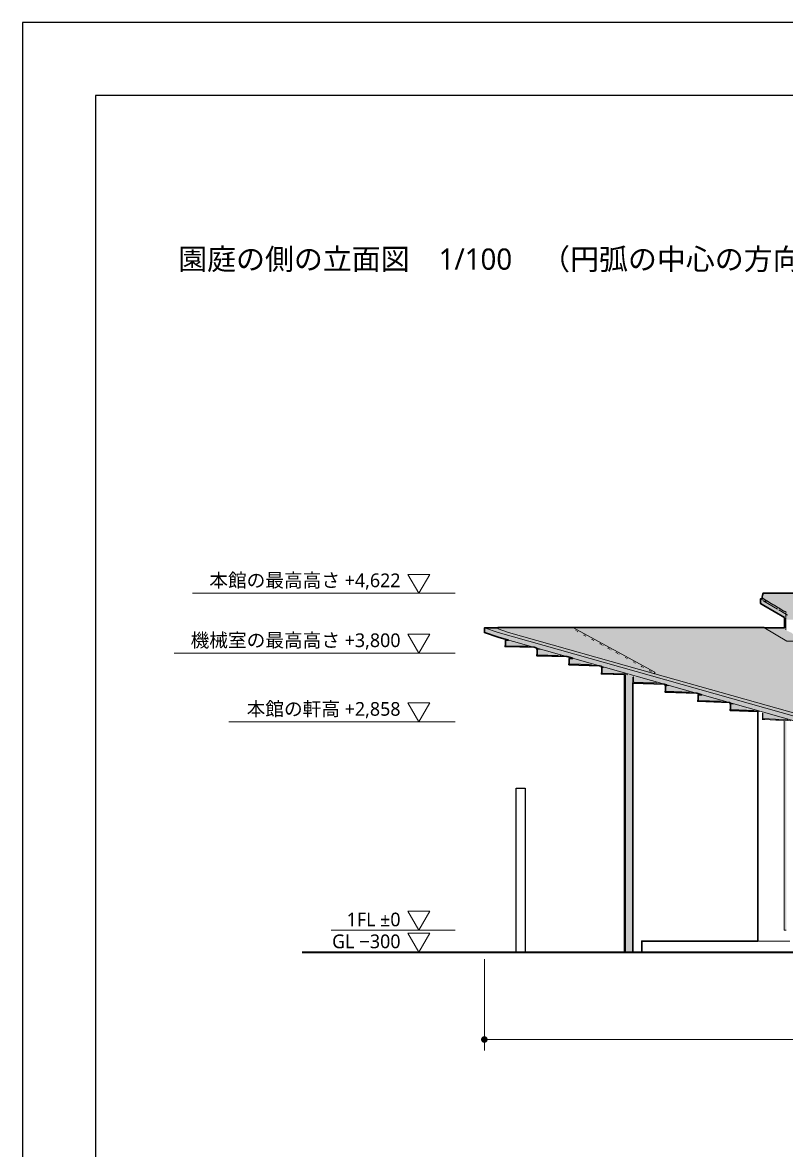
# Model space of a CAD drawing. Header units: millimetres. Extents: x 0 to 84100, y 0 to 59400.
# Drawn here: x 0 to 10477, y 43925 to 59400 of the extents above; entities that cross this region are included whole.
import ezdxf

# ---------------------------------------------------------------- set-up
doc = ezdxf.new("R2010")
doc.units = ezdxf.units.MM
for name, color, linetype, lineweight in [('01_切断（構造・壁）', 7, 'Continuous', 35), ('09_立面の外形', 7, 'Continuous', 30), ('10_見えがかり', 7, 'Continuous', 13), ('12_見えがかり（ガラス）', 5, 'Continuous', 9), ('50_寸法', 3, 'Continuous', 9), ('51_高さ', 3, 'Continuous', 9), ('80_図名・縮尺・方位', 7, 'Continuous', 18), ('90_図枠', 7, 'Continuous', 25)]:
    doc.layers.add(name, color=color, linetype=linetype, lineweight=lineweight)
doc.styles.add('JP', font='NotoSansCJKjp-Regular.otf')

msp = doc.modelspace()

# ---------------------------------------------------------------- hatches: boundary and pattern name
at = {"layer": '10_見えがかり', "true_color": 0xe9dcc4}
for points in [[(68084, 51552), (68084, 51532), (68094, 51522), (68094, 51502), (68089, 51497), (68079, 51497), (68069, 51487), (68049, 51487), (68029, 51467), (68019, 51467), (67999, 51447), (67989, 51447), (67969, 51427), (67959, 51427), (67949, 51417), (67939, 51417), (67929, 51407), (67919, 51407), (67899, 51387), (67889, 51387), (67869, 51367), (67859, 51367), (67849, 51357), (67829, 51357), (67809, 51337), (67799, 51337), (67779, 51317), (67769, 51317), (67749, 51297), (67739, 51297), (67729, 51287), (10499, 51287), (10489, 51297), (10479, 51297), (10459, 51317), (10449, 51317), (10419, 51347), (10409, 51347), (10399, 51357), (10379, 51357), (10359, 51377), (10349, 51377), (10329, 51397), (10319, 51397), (10299, 51417), (10279, 51417), (10259, 51437), (10249, 51437), (10229, 51457), (10219, 51457), (10199, 51477), (10189, 51477), (10179, 51487), (10159, 51487), (10144, 51502), (10144, 51532), (10154, 51542), (10154, 51562), (10159, 51567), (31429, 51567), (31434, 51562), (31434, 51552), (31439, 51547), (61499, 51547), (61519, 51567), (68069, 51567)], [(10474, 46952), (10469, 46947), (10449, 46947), (10444, 46952), (10444, 49822), (10449, 49827), (10459, 49827), (10474, 49812)]]:
    msp.add_hatch(color=8, dxfattribs=at).paths.add_polyline_path(points)
at = {"layer": '10_見えがかり', "true_color": 0xbdbdbd}
for points in [[(6524, 51092), (6524, 51082), (6529, 51077), (6549, 51077), (6559, 51067), (6579, 51067), (6589, 51057), (6609, 51057), (6619, 51047), (6639, 51047), (6649, 51037), (6669, 51037), (6679, 51027), (6699, 51027), (6709, 51017), (6739, 51017), (6749, 51007), (6779, 51007), (6789, 50997), (6809, 50997), (6819, 50987), (6849, 50987), (6859, 50977), (6879, 50977), (6889, 50967), (6919, 50967), (6929, 50957), (6949, 50957), (6959, 50947), (6989, 50947), (6999, 50937), (7019, 50937), (7029, 50927), (7059, 50927), (7069, 50917), (7089, 50917), (7099, 50907), (7129, 50907), (7139, 50897), (7159, 50897), (7169, 50887), (7199, 50887), (7209, 50877), (7239, 50877), (7249, 50867), (7269, 50867), (7279, 50857), (7309, 50857), (7319, 50847), (7339, 50847), (7349, 50837), (7379, 50837), (7389, 50827), (7409, 50827), (7419, 50817), (7449, 50817), (7459, 50807), (7479, 50807), (7489, 50797), (7519, 50797), (7529, 50787), (7549, 50787), (7559, 50777), (7589, 50777), (7599, 50767), (7619, 50767), (7629, 50757), (7659, 50757), (7669, 50747), (7689, 50747), (7699, 50737), (7729, 50737), (7739, 50727), (7769, 50727), (7779, 50717), (7799, 50717), (7809, 50707), (7839, 50707), (7849, 50697), (7869, 50697), (7879, 50687), (7909, 50687), (7919, 50677), (7939, 50677), (7949, 50667), (7979, 50667), (7989, 50657), (8009, 50657), (8019, 50647), (8049, 50647), (8059, 50637), (8079, 50637), (8089, 50627), (8119, 50627), (8129, 50617), (8149, 50617), (8159, 50607), (8189, 50607), (8199, 50597), (8229, 50597), (8239, 50587), (8259, 50587), (8269, 50577), (8299, 50577), (8309, 50567), (8329, 50567), (8339, 50557), (8369, 50557), (8379, 50547), (8399, 50547), (8409, 50537), (8439, 50537), (8449, 50527), (8469, 50527), (8479, 50517), (8509, 50517), (8519, 50507), (8539, 50507), (8549, 50497), (8579, 50497), (8589, 50487), (8609, 50487), (8619, 50477), (8649, 50477), (8659, 50467), (8679, 50467), (8689, 50457), (8699, 50457), (8719, 50437), (8729, 50437), (8739, 50427), (8749, 50427), (8759, 50417), (8769, 50417), (8779, 50407), (8789, 50407), (8799, 50397), (8809, 50397), (8834, 50372), (8834, 50322), (8829, 50317), (8809, 50317), (8799, 50327), (8779, 50327), (8769, 50337), (8739, 50337), (8729, 50347), (8709, 50347), (8699, 50357), (8669, 50357), (8659, 50367), (8639, 50367), (8629, 50377), (8599, 50377), (8589, 50387), (8569, 50387), (8559, 50397), (8529, 50397), (8519, 50407), (8499, 50407), (8489, 50417), (8459, 50417), (8449, 50427), (8419, 50427), (8409, 50437), (8389, 50437), (8379, 50447), (8349, 50447), (8339, 50457), (8319, 50457), (8309, 50467), (8279, 50467), (8269, 50477), (8249, 50477), (8239, 50487), (8209, 50487), (8199, 50497), (8179, 50497), (8169, 50507), (8139, 50507), (8129, 50517), (8109, 50517), (8099, 50527), (8069, 50527), (8059, 50537), (8039, 50537), (8029, 50547), (7999, 50547), (7989, 50557), (7969, 50557), (7959, 50567), (7929, 50567), (7919, 50577), (7889, 50577), (7879, 50587), (7859, 50587), (7849, 50597), (7819, 50597), (7809, 50607), (7789, 50607), (7779, 50617), (7749, 50617), (7739, 50627), (7719, 50627), (7709, 50637), (7679, 50637), (7669, 50647), (7649, 50647), (7639, 50657), (7609, 50657), (7599, 50667), (7579, 50667), (7569, 50677), (7539, 50677), (7529, 50687), (7509, 50687), (7499, 50697), (7469, 50697), (7459, 50707), (7429, 50707), (7419, 50717), (7399, 50717), (7389, 50727), (7359, 50727), (7349, 50737), (7329, 50737), (7319, 50747), (7289, 50747), (7279, 50757), (7259, 50757), (7249, 50767), (7219, 50767), (7209, 50777), (7189, 50777), (7179, 50787), (7149, 50787), (7139, 50797), (7119, 50797), (7109, 50807), (7079, 50807), (7069, 50817), (7049, 50817), (7039, 50827), (7009, 50827), (6999, 50837), (6969, 50837), (6959, 50847), (6939, 50847), (6929, 50857), (6899, 50857), (6889, 50867), (6869, 50867), (6859, 50877), (6829, 50877), (6819, 50887), (6799, 50887), (6789, 50897), (6759, 50897), (6749, 50907), (6729, 50907), (6719, 50917), (6689, 50917), (6679, 50927), (6659, 50927), (6649, 50937), (6619, 50937), (6609, 50947), (6589, 50947), (6579, 50957), (6549, 50957), (6539, 50967), (6519, 50967), (6509, 50977), (6489, 50977), (6479, 50987), (6459, 50987), (6449, 50997), (6419, 50997), (6409, 51007), (6389, 51007), (6379, 51017), (6359, 51017), (6349, 51027), (6339, 51027), (6334, 51032), (6334, 51092), (6339, 51097), (6519, 51097)], [(7569, 51087), (7579, 51087), (7599, 51067), (7609, 51067), (7619, 51057), (7629, 51057), (7639, 51047), (7649, 51047), (7659, 51037), (7669, 51037), (7679, 51027), (7689, 51027), (7709, 51007), (7719, 51007), (7729, 50997), (7739, 50997), (7749, 50987), (7759, 50987), (7769, 50977), (7779, 50977), (7789, 50967), (7799, 50967), (7819, 50947), (7829, 50947), (7839, 50937), (7849, 50937), (7859, 50927), (7869, 50927), (7879, 50917), (7889, 50917), (7899, 50907), (7909, 50907), (7929, 50887), (7939, 50887), (7949, 50877), (7959, 50877), (7969, 50867), (7979, 50867), (7989, 50857), (7999, 50857), (8009, 50847), (8019, 50847), (8039, 50827), (8049, 50827), (8059, 50817), (8069, 50817), (8079, 50807), (8089, 50807), (8099, 50797), (8109, 50797), (8119, 50787), (8129, 50787), (8149, 50767), (8159, 50767), (8169, 50757), (8179, 50757), (8189, 50747), (8199, 50747), (8209, 50737), (8219, 50737), (8229, 50727), (8239, 50727), (8249, 50717), (8259, 50717), (8279, 50697), (8289, 50697), (8299, 50687), (8309, 50687), (8319, 50677), (8329, 50677), (8339, 50667), (8349, 50667), (8359, 50657), (8369, 50657), (8389, 50637), (8399, 50637), (8409, 50627), (8419, 50627), (8429, 50617), (8439, 50617), (8449, 50607), (8459, 50607), (8469, 50597), (8479, 50597), (8499, 50577), (8509, 50577), (8519, 50567), (8529, 50567), (8539, 50557), (8549, 50557), (8559, 50547), (8569, 50547), (8579, 50537), (8589, 50537), (8609, 50517), (8619, 50517), (8629, 50507), (8639, 50507), (8649, 50497), (8659, 50497), (8674, 50482), (8674, 50472), (8669, 50467), (8659, 50467), (8649, 50477), (8619, 50477), (8609, 50487), (8589, 50487), (8579, 50497), (8549, 50497), (8539, 50507), (8519, 50507), (8509, 50517), (8479, 50517), (8469, 50527), (8449, 50527), (8439, 50537), (8409, 50537), (8399, 50547), (8379, 50547), (8369, 50557), (8339, 50557), (8329, 50567), (8309, 50567), (8299, 50577), (8269, 50577), (8259, 50587), (8239, 50587), (8229, 50597), (8199, 50597), (8189, 50607), (8159, 50607), (8149, 50617), (8129, 50617), (8119, 50627), (8089, 50627), (8079, 50637), (8059, 50637), (8049, 50647), (8019, 50647), (8009, 50657), (7989, 50657), (7979, 50667), (7949, 50667), (7939, 50677), (7919, 50677), (7909, 50687), (7879, 50687), (7869, 50697), (7849, 50697), (7839, 50707), (7809, 50707), (7799, 50717), (7779, 50717), (7769, 50727), (7739, 50727), (7729, 50737), (7699, 50737), (7689, 50747), (7669, 50747), (7659, 50757), (7629, 50757), (7619, 50767), (7599, 50767), (7589, 50777), (7559, 50777), (7549, 50787), (7529, 50787), (7519, 50797), (7489, 50797), (7479, 50807), (7459, 50807), (7449, 50817), (7419, 50817), (7409, 50827), (7389, 50827), (7379, 50837), (7349, 50837), (7339, 50847), (7319, 50847), (7309, 50857), (7279, 50857), (7269, 50867), (7249, 50867), (7239, 50877), (7209, 50877), (7199, 50887), (7169, 50887), (7159, 50897), (7139, 50897), (7129, 50907), (7099, 50907), (7089, 50917), (7069, 50917), (7059, 50927), (7029, 50927), (7019, 50937), (6999, 50937), (6989, 50947), (6959, 50947), (6949, 50957), (6929, 50957), (6919, 50967), (6889, 50967), (6879, 50977), (6859, 50977), (6849, 50987), (6819, 50987), (6809, 50997), (6789, 50997), (6779, 51007), (6749, 51007), (6739, 51017), (6709, 51017), (6699, 51027), (6679, 51027), (6669, 51037), (6649, 51037), (6639, 51047), (6619, 51047), (6609, 51057), (6589, 51057), (6579, 51067), (6559, 51067), (6549, 51077), (6529, 51077), (6524, 51082), (6524, 51092), (6529, 51097), (7559, 51097)], [(10199, 51077), (10209, 51077), (10219, 51067), (10229, 51067), (10249, 51047), (10259, 51047), (10269, 51037), (10279, 51037), (10299, 51017), (10309, 51017), (10319, 51007), (10329, 51007), (10339, 50997), (10349, 50997), (10369, 50977), (10379, 50977), (10389, 50967), (10399, 50967), (10419, 50947), (10429, 50947), (10439, 50937), (10449, 50937), (10469, 50917), (10829, 50917), (10839, 50907), (10849, 50907), (10859, 50897), (10869, 50897), (10889, 50877), (10899, 50877), (10909, 50867), (10919, 50867), (10939, 50847), (10949, 50847), (10959, 50837), (10969, 50837), (10989, 50817), (10999, 50817), (11009, 50807), (11019, 50807), (11039, 50787), (11049, 50787), (11059, 50777), (11069, 50777), (11089, 50757), (11099, 50757), (11109, 50747), (11119, 50747), (11139, 50727), (11149, 50727), (11159, 50717), (11169, 50717), (11189, 50697), (11199, 50697), (11209, 50687), (11219, 50687), (11239, 50667), (11249, 50667), (11259, 50657), (11269, 50657), (11289, 50637), (11299, 50637), (11309, 50627), (11319, 50627), (11339, 50607), (11349, 50607), (11359, 50597), (11369, 50597), (11389, 50577), (11399, 50577), (11409, 50567), (11419, 50567), (11439, 50547), (11449, 50547), (11469, 50527), (11479, 50527), (11489, 50517), (11499, 50517), (11519, 50497), (11529, 50497), (11539, 50487), (11549, 50487), (11569, 50467), (11579, 50467), (11589, 50457), (11599, 50457), (11619, 50437), (11629, 50437), (11639, 50427), (11649, 50427), (11669, 50407), (11679, 50407), (11689, 50397), (11699, 50397), (11719, 50377), (11729, 50377), (11739, 50367), (11749, 50367), (11769, 50347), (11779, 50347), (11789, 50337), (11799, 50337), (11819, 50317), (11829, 50317), (11839, 50307), (11849, 50307), (11869, 50287), (11879, 50287), (11889, 50277), (11899, 50277), (11919, 50257), (11929, 50257), (11939, 50247), (11949, 50247), (11969, 50227), (11979, 50227), (11989, 50217), (11999, 50217), (12019, 50197), (12029, 50197), (12039, 50187), (12049, 50187), (12069, 50167), (12079, 50167), (12089, 50157), (12099, 50157), (12119, 50137), (12129, 50137), (12139, 50127), (12149, 50127), (12169, 50107), (12179, 50107), (12189, 50097), (12199, 50097), (12219, 50077), (12229, 50077), (12239, 50067), (12249, 50067), (12269, 50047), (12279, 50047), (12289, 50037), (12299, 50037), (12319, 50017), (12329, 50017), (12339, 50007), (12349, 50007), (12369, 49987), (12379, 49987), (12389, 49977), (12399, 49977), (12419, 49957), (12429, 49957), (12439, 49947), (12449, 49947), (12469, 49927), (12479, 49927), (12489, 49917), (12499, 49917), (12519, 49897), (12529, 49897), (12539, 49887), (12549, 49887), (12569, 49867), (12579, 49867), (12589, 49857), (12599, 49857), (12624, 49832), (12624, 49822), (12619, 49817), (10959, 49817), (10949, 49827), (10919, 49827), (10909, 49837), (10889, 49837), (10879, 49847), (10849, 49847), (10839, 49857), (10819, 49857), (10809, 49867), (10779, 49867), (10769, 49877), (10749, 49877), (10739, 49887), (10709, 49887), (10699, 49897), (10679, 49897), (10669, 49907), (10639, 49907), (10629, 49917), (10609, 49917), (10599, 49927), (10569, 49927), (10559, 49937), (10529, 49937), (10519, 49947), (10499, 49947), (10489, 49957), (10459, 49957), (10449, 49967), (10429, 49967), (10419, 49977), (10389, 49977), (10379, 49987), (10359, 49987), (10349, 49997), (10319, 49997), (10309, 50007), (10289, 50007), (10279, 50017), (10249, 50017), (10239, 50027), (10219, 50027), (10209, 50037), (10179, 50037), (10169, 50047), (10149, 50047), (10139, 50057), (10109, 50057), (10099, 50067), (10079, 50067), (10069, 50077), (10039, 50077), (10029, 50087), (9999, 50087), (9989, 50097), (9969, 50097), (9959, 50107), (9929, 50107), (9919, 50117), (9899, 50117), (9889, 50127), (9859, 50127), (9849, 50137), (9829, 50137), (9819, 50147), (9789, 50147), (9779, 50157), (9759, 50157), (9749, 50167), (9719, 50167), (9709, 50177), (9689, 50177), (9679, 50187), (9649, 50187), (9639, 50197), (9619, 50197), (9609, 50207), (9579, 50207), (9569, 50217), (9539, 50217), (9529, 50227), (9509, 50227), (9499, 50237), (9469, 50237), (9459, 50247), (9439, 50247), (9429, 50257), (9399, 50257), (9389, 50267), (9369, 50267), (9359, 50277), (9329, 50277), (9319, 50287), (9299, 50287), (9289, 50297), (9259, 50297), (9249, 50307), (9229, 50307), (9219, 50317), (9189, 50317), (9179, 50327), (9159, 50327), (9149, 50337), (9119, 50337), (9109, 50347), (9079, 50347), (9069, 50357), (9049, 50357), (9039, 50367), (9009, 50367), (8999, 50377), (8979, 50377), (8969, 50387), (8939, 50387), (8929, 50397), (8909, 50397), (8899, 50407), (8869, 50407), (8859, 50417), (8839, 50417), (8829, 50427), (8799, 50427), (8789, 50437), (8769, 50437), (8759, 50447), (8729, 50447), (8719, 50457), (8699, 50457), (8689, 50467), (8679, 50467), (8674, 50472), (8674, 50482), (8659, 50497), (8649, 50497), (8639, 50507), (8629, 50507), (8619, 50517), (8609, 50517), (8589, 50537), (8579, 50537), (8569, 50547), (8559, 50547), (8549, 50557), (8539, 50557), (8529, 50567), (8519, 50567), (8509, 50577), (8499, 50577), (8479, 50597), (8469, 50597), (8459, 50607), (8449, 50607), (8439, 50617), (8429, 50617), (8419, 50627), (8409, 50627), (8399, 50637), (8389, 50637), (8369, 50657), (8359, 50657), (8349, 50667), (8339, 50667), (8329, 50677), (8319, 50677), (8309, 50687), (8299, 50687), (8289, 50697), (8279, 50697), (8259, 50717), (8249, 50717), (8239, 50727), (8229, 50727), (8219, 50737), (8209, 50737), (8199, 50747), (8189, 50747), (8179, 50757), (8169, 50757), (8159, 50767), (8149, 50767), (8129, 50787), (8119, 50787), (8109, 50797), (8099, 50797), (8089, 50807), (8079, 50807), (8069, 50817), (8059, 50817), (8049, 50827), (8039, 50827), (8019, 50847), (8009, 50847), (7999, 50857), (7989, 50857), (7979, 50867), (7969, 50867), (7959, 50877), (7949, 50877), (7939, 50887), (7929, 50887), (7909, 50907), (7899, 50907), (7889, 50917), (7879, 50917), (7869, 50927), (7859, 50927), (7849, 50937), (7839, 50937), (7829, 50947), (7819, 50947), (7799, 50967), (7789, 50967), (7779, 50977), (7769, 50977), (7759, 50987), (7749, 50987), (7739, 50997), (7729, 50997), (7719, 51007), (7709, 51007), (7689, 51027), (7679, 51027), (7669, 51037), (7659, 51037), (7649, 51047), (7639, 51047), (7629, 51057), (7619, 51057), (7609, 51067), (7599, 51067), (7579, 51087), (7569, 51087), (7564, 51092), (7569, 51097), (10179, 51097)], [(10454, 51082), (10469, 51067), (10479, 51067), (10499, 51047), (10509, 51047), (10519, 51037), (10529, 51037), (10539, 51027), (10549, 51027), (10569, 51007), (10579, 51007), (10599, 50987), (10619, 50987), (10639, 50967), (10649, 50967), (10669, 50947), (10689, 50947), (10694, 50942), (10694, 50932), (10699, 50927), (10719, 50927), (10724, 50922), (10719, 50917), (10469, 50917), (10449, 50937), (10439, 50937), (10429, 50947), (10419, 50947), (10399, 50967), (10389, 50967), (10379, 50977), (10369, 50977), (10349, 50997), (10339, 50997), (10329, 51007), (10319, 51007), (10309, 51017), (10299, 51017), (10279, 51037), (10269, 51037), (10259, 51047), (10249, 51047), (10229, 51067), (10219, 51067), (10209, 51077), (10199, 51077), (10184, 51092), (10189, 51097), (10449, 51097), (10454, 51092)], [(6679, 50917), (6709, 50917), (6719, 50907), (6749, 50907), (6759, 50897), (6789, 50897), (6799, 50887), (6819, 50887), (6829, 50877), (6859, 50877), (6869, 50867), (6889, 50867), (6899, 50857), (6929, 50857), (6934, 50852), (6929, 50847), (6629, 50847), (6624, 50852), (6624, 50922), (6629, 50927), (6669, 50927)], [(6959, 50837), (6999, 50837), (7004, 50832), (6999, 50827), (6879, 50827), (6869, 50837), (6619, 50837), (6614, 50842), (6619, 50847), (6949, 50847)], [(7079, 50807), (7109, 50807), (7114, 50802), (7109, 50797), (7059, 50797), (7054, 50802), (7054, 50812), (7059, 50817), (7069, 50817)], [(7149, 50787), (7179, 50787), (7189, 50777), (7209, 50777), (7219, 50767), (7249, 50767), (7259, 50757), (7279, 50757), (7289, 50747), (7319, 50747), (7329, 50737), (7349, 50737), (7359, 50727), (7389, 50727), (7394, 50722), (7389, 50717), (7199, 50717), (7189, 50727), (7059, 50727), (7054, 50732), (7054, 50792), (7059, 50797), (7139, 50797)], [(7199, 50717), (7419, 50717), (7424, 50712), (7419, 50707), (7119, 50707), (7109, 50717), (7059, 50717), (7054, 50722), (7059, 50727), (7189, 50727)], [(7579, 50667), (7599, 50667), (7609, 50657), (7639, 50657), (7649, 50647), (7669, 50647), (7679, 50637), (7709, 50637), (7719, 50627), (7739, 50627), (7749, 50617), (7779, 50617), (7789, 50607), (7809, 50607), (7819, 50597), (7849, 50597), (7854, 50592), (7849, 50587), (7799, 50587), (7789, 50597), (7509, 50597), (7499, 50587), (7494, 50592), (7494, 50672), (7499, 50677), (7569, 50677)], [(7799, 50587), (7879, 50587), (7884, 50582), (7879, 50577), (7719, 50577), (7709, 50587), (7509, 50587), (7504, 50592), (7509, 50597), (7789, 50597)], [(7969, 50557), (7989, 50557), (7994, 50552), (7989, 50547), (7949, 50547), (7944, 50552), (7944, 50562), (7949, 50567), (7959, 50567)], [(8039, 50537), (8059, 50537), (8069, 50527), (8099, 50527), (8109, 50517), (8129, 50517), (8139, 50507), (8169, 50507), (8179, 50497), (8199, 50497), (8209, 50487), (8239, 50487), (8249, 50477), (8269, 50477), (8274, 50472), (8269, 50467), (8069, 50467), (8059, 50477), (7949, 50477), (7944, 50482), (7944, 50542), (7949, 50547), (8029, 50547)], [(8069, 50467), (8299, 50467), (8304, 50462), (8299, 50457), (7999, 50457), (7989, 50467), (7949, 50467), (7944, 50472), (7949, 50477), (8059, 50477)], [(8309, 50447), (8369, 50447), (8374, 50442), (8374, 46652), (8369, 46647), (8259, 46647), (8254, 46652), (8254, 50452), (8259, 50457), (8299, 50457)], [(8759, 50447), (8769, 50437), (8789, 50437), (8799, 50427), (8829, 50427), (8839, 50417), (8859, 50417), (8869, 50407), (8899, 50407), (8909, 50397), (8929, 50397), (8939, 50387), (8969, 50387), (8979, 50377), (8999, 50377), (9009, 50367), (9039, 50367), (9049, 50357), (9069, 50357), (9079, 50347), (9109, 50347), (9119, 50337), (9149, 50337), (9159, 50327), (9179, 50327), (9189, 50317), (9219, 50317), (9229, 50307), (9249, 50307), (9259, 50297), (9289, 50297), (9299, 50287), (9319, 50287), (9329, 50277), (9359, 50277), (9369, 50267), (9389, 50267), (9399, 50257), (9429, 50257), (9439, 50247), (9459, 50247), (9469, 50237), (9499, 50237), (9509, 50227), (9529, 50227), (9539, 50217), (9569, 50217), (9579, 50207), (9609, 50207), (9619, 50197), (9639, 50197), (9649, 50187), (9679, 50187), (9689, 50177), (9709, 50177), (9719, 50167), (9749, 50167), (9759, 50157), (9779, 50157), (9789, 50147), (9819, 50147), (9829, 50137), (9849, 50137), (9859, 50127), (9889, 50127), (9899, 50117), (9919, 50117), (9929, 50107), (9959, 50107), (9969, 50097), (9989, 50097), (9999, 50087), (10029, 50087), (10039, 50077), (10069, 50077), (10079, 50067), (10099, 50067), (10109, 50057), (10139, 50057), (10149, 50047), (10169, 50047), (10179, 50037), (10209, 50037), (10219, 50027), (10239, 50027), (10249, 50017), (10279, 50017), (10289, 50007), (10309, 50007), (10319, 49997), (10349, 49997), (10359, 49987), (10379, 49987), (10389, 49977), (10419, 49977), (10429, 49967), (10449, 49967), (10459, 49957), (10489, 49957), (10499, 49947), (10519, 49947), (10529, 49937), (10559, 49937), (10569, 49927), (10599, 49927), (10609, 49917), (10629, 49917), (10639, 49907), (10669, 49907), (10679, 49897), (10699, 49897), (10709, 49887), (10739, 49887), (10749, 49877), (10769, 49877), (10779, 49867), (10809, 49867), (10819, 49857), (10839, 49857), (10849, 49847), (10879, 49847), (10889, 49837), (10909, 49837), (10919, 49827), (10949, 49827), (10959, 49817), (12629, 49817), (12644, 49802), (12644, 49742), (12639, 49737), (12629, 49747), (12599, 49747), (12549, 49747), (12449, 49747), (12439, 49747), (10829, 49747), (10819, 49757), (10789, 49757), (10779, 49767), (10759, 49767), (10749, 49777), (10719, 49777), (10709, 49787), (10689, 49787), (10679, 49797), (10649, 49797), (10639, 49807), (10619, 49807), (10609, 49817), (10579, 49817), (10569, 49827), (10549, 49827), (10539, 49837), (10509, 49837), (10499, 49847), (10479, 49847), (10469, 49857), (10439, 49857), (10429, 49867), (10409, 49867), (10399, 49877), (10369, 49877), (10359, 49887), (10339, 49887), (10329, 49897), (10299, 49897), (10289, 49907), (10259, 49907), (10249, 49917), (10229, 49917), (10219, 49927), (10189, 49927), (10179, 49937), (10159, 49937), (10149, 49947), (10119, 49947), (10109, 49957), (10089, 49957), (10079, 49967), (10049, 49967), (10039, 49977), (10019, 49977), (10009, 49987), (9979, 49987), (9969, 49997), (9949, 49997), (9939, 50007), (9909, 50007), (9899, 50017), (9879, 50017), (9869, 50027), (9839, 50027), (9829, 50037), (9799, 50037), (9789, 50047), (9769, 50047), (9759, 50057), (9729, 50057), (9719, 50067), (9699, 50067), (9689, 50077), (9659, 50077), (9649, 50087), (9629, 50087), (9619, 50097), (9589, 50097), (9579, 50107), (9559, 50107), (9549, 50117), (9519, 50117), (9509, 50127), (9489, 50127), (9479, 50137), (9449, 50137), (9439, 50147), (9419, 50147), (9409, 50157), (9379, 50157), (9369, 50167), (9339, 50167), (9329, 50177), (9309, 50177), (9299, 50187), (9269, 50187), (9259, 50197), (9239, 50197), (9229, 50207), (9199, 50207), (9189, 50217), (9169, 50217), (9159, 50227), (9129, 50227), (9119, 50237), (9099, 50237), (9089, 50247), (9059, 50247), (9049, 50257), (9029, 50257), (9019, 50267), (8989, 50267), (8979, 50277), (8959, 50277), (8949, 50287), (8919, 50287), (8909, 50297), (8879, 50297), (8869, 50307), (8849, 50307), (8834, 50322), (8834, 50372), (8809, 50397), (8799, 50397), (8789, 50407), (8779, 50407), (8769, 50417), (8759, 50417), (8749, 50427), (8739, 50427), (8729, 50437), (8719, 50437), (8704, 50452), (8709, 50457), (8719, 50457), (8729, 50447)], [(8639, 50337), (8769, 50337), (8774, 50332), (8769, 50327), (8569, 50327), (8559, 50337), (8379, 50337), (8374, 50342), (8379, 50347), (8629, 50347)], [(8459, 50417), (8489, 50417), (8499, 50407), (8519, 50407), (8529, 50397), (8559, 50397), (8569, 50387), (8589, 50387), (8599, 50377), (8629, 50377), (8639, 50367), (8659, 50367), (8669, 50357), (8699, 50357), (8709, 50347), (8729, 50347), (8734, 50342), (8729, 50337), (8639, 50337), (8629, 50347), (8389, 50347), (8384, 50352), (8384, 50422), (8389, 50427), (8449, 50427)], [(8849, 50307), (8869, 50307), (8874, 50302), (8869, 50297), (8819, 50297), (8814, 50302), (8814, 50312), (8819, 50317), (8839, 50317)], [(8919, 50287), (8949, 50287), (8959, 50277), (8979, 50277), (8989, 50267), (9019, 50267), (9029, 50257), (9049, 50257), (9059, 50247), (9079, 50247), (9089, 50237), (9109, 50237), (9119, 50227), (9149, 50227), (9154, 50222), (9149, 50217), (8929, 50217), (8919, 50227), (8829, 50227), (8824, 50232), (8824, 50292), (8829, 50297), (8909, 50297)], [(8929, 50217), (9179, 50217), (9189, 50207), (9229, 50207), (9234, 50202), (9229, 50197), (9129, 50197), (9119, 50207), (8859, 50207), (8849, 50217), (8819, 50217), (8814, 50222), (8819, 50227), (8919, 50227)], [(9339, 50167), (9369, 50167), (9379, 50157), (9409, 50157), (9419, 50147), (9439, 50147), (9449, 50137), (9479, 50137), (9489, 50127), (9509, 50127), (9519, 50117), (9549, 50117), (9559, 50107), (9579, 50107), (9589, 50097), (9619, 50097), (9624, 50092), (9619, 50087), (9489, 50087), (9479, 50097), (9269, 50097), (9264, 50102), (9264, 50172), (9269, 50177), (9329, 50177)], [(9489, 50087), (9649, 50087), (9654, 50082), (9649, 50077), (9429, 50077), (9419, 50087), (9269, 50087), (9264, 50092), (9269, 50097), (9479, 50097)], [(9729, 50057), (9759, 50057), (9764, 50052), (9759, 50047), (9709, 50047), (9704, 50052), (9704, 50062), (9709, 50067), (9719, 50067)], [(9799, 50037), (9829, 50037), (9839, 50027), (9869, 50027), (9879, 50017), (9889, 50017), (9899, 50007), (9929, 50007), (9939, 49997), (9959, 49997), (9969, 49987), (10009, 49987), (10019, 49977), (10039, 49977), (10049, 49967), (10079, 49967), (10084, 49962), (10079, 49957), (10019, 49957), (10009, 49967), (9799, 49967), (9789, 49977), (9719, 49977), (9714, 49982), (9714, 50042), (9719, 50047), (9789, 50047)], [(9799, 49967), (10009, 49967), (10019, 49957), (10109, 49957), (10114, 49952), (10109, 49947), (9959, 49947), (9949, 49957), (9749, 49957), (9739, 49967), (9709, 49967), (9704, 49972), (9709, 49977), (9789, 49977)], [(10329, 49837), (10509, 49837), (10519, 49827), (10569, 49827), (10574, 49822), (10569, 49817), (10469, 49817), (10459, 49827), (10279, 49827), (10269, 49837), (10149, 49837), (10144, 49842), (10149, 49847), (10319, 49847)], [(10229, 49917), (10249, 49917), (10259, 49907), (10289, 49907), (10299, 49897), (10329, 49897), (10339, 49887), (10359, 49887), (10369, 49877), (10399, 49877), (10409, 49867), (10429, 49867), (10439, 49857), (10469, 49857), (10479, 49847), (10499, 49847), (10504, 49842), (10499, 49837), (10329, 49837), (10319, 49847), (10159, 49847), (10154, 49852), (10154, 49922), (10159, 49927), (10219, 49927)]]:
    msp.add_hatch(color=8, dxfattribs=at).paths.add_polyline_path(points)
at = {"layer": '12_見えがかり（ガラス）', "true_color": 0xdce9f2}
msp.add_hatch(color=8, dxfattribs=at).paths.add_polyline_path([(68109, 51487), (68114, 51482), (68114, 51432), (68109, 51427), (68099, 51427), (68079, 51407), (68069, 51407), (68059, 51397), (68049, 51397), (68029, 51377), (68019, 51377), (68009, 51367), (67999, 51367), (67979, 51347), (67969, 51347), (67959, 51337), (67949, 51337), (67939, 51327), (67929, 51327), (67909, 51307), (67899, 51307), (67889, 51297), (67879, 51297), (67859, 51277), (67849, 51277), (67839, 51267), (67829, 51267), (67809, 51247), (67799, 51247), (67789, 51237), (67779, 51237), (67769, 51227), (67759, 51227), (67739, 51207), (10489, 51207), (10469, 51227), (10459, 51227), (10449, 51237), (10439, 51237), (10419, 51257), (10409, 51257), (10399, 51267), (10389, 51267), (10369, 51287), (10359, 51287), (10349, 51297), (10339, 51297), (10319, 51317), (10309, 51317), (10299, 51327), (10289, 51327), (10269, 51347), (10259, 51347), (10249, 51357), (10239, 51357), (10219, 51377), (10209, 51377), (10199, 51387), (10189, 51387), (10169, 51407), (10159, 51407), (10149, 51417), (10139, 51417), (10124, 51432), (10124, 51482), (10129, 51487), (10179, 51487), (10189, 51477), (10199, 51477), (10219, 51457), (10229, 51457), (10249, 51437), (10259, 51437), (10279, 51417), (10299, 51417), (10319, 51397), (10329, 51397), (10349, 51377), (10359, 51377), (10379, 51357), (10399, 51357), (10409, 51347), (10419, 51347), (10449, 51317), (10459, 51317), (10479, 51297), (10489, 51297), (10499, 51287), (67729, 51287), (67739, 51297), (67749, 51297), (67769, 51317), (67779, 51317), (67799, 51337), (67809, 51337), (67829, 51357), (67849, 51357), (67859, 51367), (67869, 51367), (67889, 51387), (67899, 51387), (67919, 51407), (67929, 51407), (67939, 51417), (67949, 51417), (67959, 51427), (67969, 51427), (67989, 51447), (67999, 51447), (68019, 51467), (68029, 51467), (68049, 51487)])
at = {"layer": '50_寸法'}
msp.add_hatch(color=7, dxfattribs=at).paths.add_polyline_path([(6379, 45447), (6378, 45438), (6376, 45429), (6372, 45422), (6366, 45415), (6359, 45409), (6352, 45405), (6343, 45402), (6334, 45402), (6326, 45402), (6317, 45405), (6309, 45409), (6303, 45415), (6297, 45422), (6293, 45429), (6290, 45438), (6289, 45447), (6290, 45455), (6293, 45464), (6297, 45472), (6303, 45478), (6309, 45484), (6317, 45488), (6326, 45491), (6334, 45492), (6343, 45491), (6352, 45488), (6359, 45484), (6366, 45478), (6372, 45472), (6376, 45464), (6378, 45455)])

# ---------------------------------------------------------------- linework, layer by layer
at = {"layer": '01_切断（構造・壁）'}
msp.add_lwpolyline([(3834, 46647), (76266, 46647)], dxfattribs=at)
at = {"layer": '09_立面の外形'}
for points in [[(7052, 50818), (7018, 50828), (6619, 50838), (6619, 50850), (6625, 50850), (6625, 50926), (6663, 50926), (6663, 50928), (6522, 50968), (6334, 51029), (6335, 51093), (6523, 51093), (6523, 51100), (7547, 51100), (10167, 51100), (10179, 51093), (10450, 51093), (10450, 51235), (10169, 51402), (10120, 51431), (10120, 51491), (10157, 51491), (10157, 51499), (10143, 51499), (10143, 51517), (10150, 51543), (10152, 51551), (10155, 51560), (10157, 51569), (31097, 51569)], [(10808, 46647), (10282, 46647), (10281, 46647), (10280, 46647), (10276, 46647), (10208, 46647), (10206, 46647), (10199, 46647), (10163, 46647), (10157, 46647), (10147, 46647), (10137, 46647), (10125, 46647), (10105, 46647), (10097, 46647), (10095, 46647), (10091, 46647), (10087, 46647), (10086, 46647), (10085, 46647), (8493, 46647), (8493, 46797), (10084, 46797), (10084, 49946), (9705, 49963), (9705, 49975), (9711, 49975), (9711, 50051), (9705, 50051), (9705, 50068), (9698, 50070), (9261, 50088), (9261, 50100), (9267, 50100), (9267, 50176), (9315, 50176), (9316, 50178), (9250, 50197), (8814, 50213), (8814, 50225), (8820, 50225), (8820, 50301), (8814, 50301), (8814, 50313), (8831, 50313), (8831, 50315), (8802, 50323), (8369, 50338), (8369, 46647), (8256, 46647), (8256, 50453), (7940, 50463), (7940, 50475), (7945, 50475), (7945, 50551), (7940, 50551), (7940, 50567), (7910, 50576), (7493, 50588), (7493, 50600), (7498, 50600), (7498, 50676), (7547, 50676), (7547, 50678), (7464, 50702), (7052, 50713), (7052, 50725), (7058, 50725), (7058, 50801), (7052, 50801), (7052, 50818)]]:
    msp.add_lwpolyline(points, dxfattribs=at)
at = {"layer": '10_見えがかり'}
for points in [[(10186, 51482), (10172, 51482), (10172, 51491), (10157, 51491), (10157, 51499), (10143, 51499), (10143, 51517), (10150, 51543), (10152, 51551), (10155, 51560), (10157, 51569), (31434, 51569)], [(10478, 51309), (10464, 51309), (10464, 51317), (10449, 51317), (10449, 51326), (10434, 51326), (10434, 51335), (10420, 51335), (10420, 51343), (10405, 51343), (10405, 51346), (10405, 51349), (10405, 51352), (10391, 51352), (10391, 51355), (10391, 51358), (10391, 51361), (10376, 51361), (10376, 51369), (10361, 51369), (10361, 51378), (10347, 51378), (10347, 51387), (10332, 51387), (10332, 51395), (10318, 51395), (10318, 51404), (10303, 51404), (10303, 51413), (10289, 51413), (10289, 51421), (10274, 51421), (10274, 51430), (10259, 51430), (10259, 51439), (10245, 51439), (10245, 51442), (10245, 51445), (10245, 51447), (10230, 51447), (10230, 51456), (10216, 51456), (10216, 51465), (10201, 51465), (10201, 51468), (10201, 51471), (10201, 51473), (10186, 51473), (10186, 51482)], [(10468, 51236), (10468, 51295)], [(10468, 51070), (10468, 51227)], [(6335, 51093), (6523, 51032)], [(6523, 51100), (7547, 51100), (8674, 50486), (8674, 50466), (6667, 51033), (6523, 51080), (6523, 51100)], [(7552, 51100), (10167, 51100), (10482, 50913), (10835, 50913), (12622, 49838), (12622, 49818), (10964, 49819), (8674, 50466), (8659, 50474)], [(6334, 51029), (6372, 51017)], [(6334, 51029), (6344, 51029)], [(6391, 51011), (6522, 50968)], [(8836, 50314), (6522, 50968)], [(6523, 51032), (8837, 50377)], [(6625, 50848), (6625, 50926)], [(6626, 50848), (6626, 50926)], [(7598, 51052), (7587, 51058)], [(7616, 51042), (7609, 51046)], [(7708, 50992), (7697, 50998)], [(7726, 50982), (7719, 50986)], [(7819, 50932), (7806, 50938)], [(7837, 50922), (7828, 50926)], [(6632, 50838), (6619, 50838)], [(6684, 50837), (6625, 50838)], [(6626, 50838), (6625, 50838)], [(6686, 50837), (6626, 50838)], [(6632, 50838), (6632, 50850)], [(6632, 50850), (6932, 50842)], [(6961, 50830), (6632, 50838)], [(7065, 50801), (7052, 50801)], [(7058, 50801), (7060, 50801)], [(7058, 50733), (7058, 50791)], [(7060, 50733), (7060, 50791)], [(7929, 50872), (7916, 50878)], [(7947, 50862), (7938, 50867)], [(7963, 50853), (7961, 50854)], [(8039, 50812), (8026, 50819)], [(8057, 50802), (8048, 50807)], [(8074, 50793), (8070, 50794)], [(7052, 50725), (7065, 50725)], [(7065, 50713), (7052, 50713)], [(7060, 50713), (7058, 50713)], [(7065, 50713), (7065, 50725)], [(7065, 50725), (7345, 50717)], [(7414, 50703), (7065, 50713)], [(7287, 50707), (7198, 50709)], [(7289, 50707), (7199, 50709)], [(7375, 50717), (7385, 50716)], [(7498, 50598), (7498, 50676)], [(7498, 50676), (7500, 50676)], [(7500, 50598), (7500, 50676)], [(8149, 50752), (8136, 50759)], [(8167, 50742), (8158, 50747)], [(8185, 50732), (8180, 50735)], [(8278, 50682), (8267, 50687)], [(8295, 50672), (8290, 50675)], [(8388, 50622), (8377, 50627)], [(8405, 50612), (8399, 50615)], [(7506, 50588), (7493, 50588)], [(7548, 50587), (7498, 50588)], [(7500, 50588), (7498, 50588)], [(7550, 50587), (7500, 50588)], [(7506, 50588), (7506, 50600)], [(7506, 50600), (7805, 50591)], [(7845, 50578), (7506, 50588)], [(7847, 50578), (7797, 50579)], [(7849, 50578), (7799, 50579)], [(7953, 50551), (7940, 50551)], [(7940, 50475), (7953, 50475)], [(7953, 50463), (7940, 50463)], [(7945, 50483), (7945, 50541)], [(7947, 50483), (7947, 50541)], [(7953, 50551), (7953, 50563)], [(7963, 50551), (7953, 50551)], [(7953, 50463), (7953, 50475)], [(7953, 50475), (8272, 50465)], [(8302, 50452), (7953, 50463)], [(8145, 50457), (8065, 50459)], [(8146, 50457), (8067, 50459)], [(8498, 50562), (8487, 50568)], [(8516, 50552), (8509, 50556)], [(8608, 50502), (8597, 50508)], [(8626, 50492), (8619, 50496)], [(8271, 46647), (8271, 50449)], [(8369, 50419), (8369, 50349)], [(8369, 50329), (8369, 46647)], [(8380, 50348), (8380, 50426)], [(8380, 50426), (8381, 50426)], [(8380, 50350), (8387, 50350)], [(8387, 50338), (8380, 50338)], [(8419, 50337), (8380, 50338)], [(8381, 50338), (8380, 50338)], [(8381, 50348), (8381, 50426)], [(8421, 50337), (8381, 50338)], [(8387, 50338), (8387, 50350)], [(8387, 50350), (8696, 50339)], [(8766, 50325), (8387, 50338)], [(8709, 50327), (8639, 50329)], [(8711, 50327), (8641, 50329)], [(8820, 50301), (8822, 50301)], [(8828, 50301), (8821, 50301)], [(8828, 50382), (8837, 50377)], [(8837, 50377), (8828, 50382)], [(8828, 50301), (8828, 50313)], [(8838, 50301), (8828, 50301)], [(10858, 49742), (8836, 50314)], [(10858, 49806), (8837, 50377)], [(8814, 50225), (8828, 50225)], [(8820, 50233), (8820, 50291)], [(8822, 50213), (8820, 50213)], [(8828, 50213), (8821, 50213)], [(8822, 50233), (8822, 50291)], [(8828, 50213), (8828, 50225)], [(8828, 50225), (9147, 50213)], [(9187, 50200), (8828, 50213)], [(8990, 50207), (8930, 50209)], [(8991, 50207), (8932, 50209)], [(9267, 50098), (9267, 50176)], [(9267, 50176), (9269, 50176)], [(9269, 50098), (9269, 50176)], [(9261, 50100), (9274, 50100)], [(9274, 50088), (9261, 50088)], [(9307, 50087), (9267, 50088)], [(9269, 50088), (9267, 50088)], [(9309, 50087), (9269, 50088)], [(9274, 50100), (9574, 50088)], [(9274, 50088), (9274, 50094)], [(9644, 50073), (9274, 50088)], [(9537, 50077), (9487, 50079)], [(9538, 50077), (9488, 50079)], [(9604, 50086), (9614, 50086)], [(9711, 50051), (9712, 50051)], [(9711, 49983), (9711, 50041)], [(9718, 50051), (9712, 50051)], [(9712, 49983), (9712, 50041)], [(9705, 49975), (9718, 49975)], [(9712, 49963), (9711, 49963)], [(9718, 49963), (9712, 49963)], [(9718, 49963), (9718, 49975)], [(9718, 49975), (10037, 49960)], [(10107, 49945), (9718, 49963)], [(9850, 49957), (9800, 49959)], [(9852, 49957), (9802, 49959)], [(10070, 49947), (10020, 49949)], [(10071, 49947), (10021, 49949)], [(10158, 49838), (10145, 49838)], [(10151, 49848), (10151, 49926)], [(10151, 49926), (10153, 49926)], [(10181, 49837), (10151, 49838)], [(10153, 49838), (10151, 49838)], [(10152, 49850), (10158, 49850)], [(10153, 49848), (10153, 49926)], [(10182, 49837), (10153, 49838)], [(10158, 49838), (10158, 49850)], [(10158, 49850), (10497, 49833)], [(10537, 49819), (10158, 49838)], [(10370, 49827), (10330, 49829)], [(10372, 49827), (10332, 49829)], [(10448, 49679), (10448, 49823)], [(10448, 49497), (10448, 49679)], [(10448, 49314), (10448, 49497)], [(10448, 49132), (10448, 49314)], [(10448, 48950), (10448, 49132)], [(10448, 48768), (10448, 48950)], [(10448, 48586), (10448, 48768)], [(10448, 48404), (10448, 48586)], [(10448, 48222), (10448, 48404)], [(10448, 48039), (10448, 48222)], [(10448, 47857), (10448, 48039)], [(10448, 47675), (10448, 47857)], [(10448, 47493), (10448, 47675)], [(10448, 47311), (10448, 47493)], [(10448, 47129), (10448, 47311)], [(10448, 46947), (10448, 47129)], [(10448, 46947), (10468, 46947)], [(10448, 46947), (10473, 46947)], [(8500, 46797), (8515, 46797)], [(8515, 46797), (8544, 46797)], [(8544, 46797), (8573, 46797)], [(8574, 46797), (8603, 46797)], [(8604, 46797), (8635, 46797)], [(8635, 46797), (8652, 46797)], [(8652, 46797), (8667, 46797)], [(8667, 46797), (8700, 46797)], [(8700, 46797), (8734, 46797)], [(8734, 46797), (8768, 46797)], [(8768, 46797), (8804, 46797)], [(8804, 46797), (8840, 46797)], [(8840, 46797), (8877, 46797)], [(8877, 46797), (8915, 46797)], [(8915, 46797), (8953, 46797)], [(8953, 46797), (8992, 46797)], [(8992, 46797), (9032, 46797)], [(9032, 46797), (9073, 46797)], [(9073, 46797), (9114, 46797)], [(9114, 46797), (9156, 46797)], [(9156, 46797), (9198, 46797)], [(9198, 46797), (9242, 46797)], [(9242, 46797), (9285, 46797)], [(9285, 46797), (9330, 46797)], [(9330, 46797), (9375, 46797)], [(9375, 46797), (9420, 46797)], [(9420, 46797), (9466, 46797)], [(9466, 46797), (9513, 46797)], [(9513, 46797), (9560, 46797)], [(9560, 46797), (9608, 46797)], [(9608, 46797), (9656, 46797)], [(9656, 46797), (9704, 46797)], [(9704, 46797), (9753, 46797)], [(9753, 46797), (9802, 46797)], [(9802, 46797), (9852, 46797)], [(9852, 46797), (9902, 46797)], [(9902, 46797), (9952, 46797)], [(9952, 46797), (10003, 46797)], [(10003, 46797), (10054, 46797)], [(10054, 46797), (10106, 46797)], [(10106, 46797), (10157, 46797)], [(10157, 46797), (10209, 46797)], [(10209, 46797), (10261, 46797)], [(10261, 46797), (10314, 46797)], [(10314, 46797), (10366, 46797)], [(10366, 46797), (10419, 46797)], [(10419, 46797), (10472, 46797)], [(10472, 46797), (10524, 46797)], [(8256, 46647), (8271, 46647)], [(8271, 46647), (8369, 46647)], [(8500, 46647), (8515, 46647)], [(8515, 46647), (8544, 46647)], [(8544, 46647), (8573, 46647)], [(8574, 46647), (8603, 46647)], [(8604, 46647), (8635, 46647)], [(8635, 46647), (8652, 46647)], [(8652, 46647), (8667, 46647)], [(8667, 46647), (8700, 46647)], [(8700, 46647), (8734, 46647)], [(8734, 46647), (8768, 46647)], [(8768, 46647), (8804, 46647)], [(8804, 46647), (8840, 46647)], [(8840, 46647), (8877, 46647)], [(8877, 46647), (8915, 46647)], [(8915, 46647), (8953, 46647)], [(8953, 46647), (8992, 46647)], [(8992, 46647), (9032, 46647)], [(9032, 46647), (9073, 46647)], [(9073, 46647), (9114, 46647)], [(9114, 46647), (9156, 46647)], [(9156, 46647), (9198, 46647)], [(9198, 46647), (9242, 46647)], [(9242, 46647), (9285, 46647)], [(9285, 46647), (9330, 46647)], [(9330, 46647), (9375, 46647)], [(9375, 46647), (9420, 46647)], [(9420, 46647), (9466, 46647)], [(9466, 46647), (9513, 46647)], [(9513, 46647), (9560, 46647)], [(9560, 46647), (9608, 46647)], [(9608, 46647), (9656, 46647)], [(9656, 46647), (9704, 46647)], [(9704, 46647), (9753, 46647)], [(9753, 46647), (9802, 46647)], [(9802, 46647), (9852, 46647)], [(9852, 46647), (9902, 46647)], [(9902, 46647), (9952, 46647)], [(9952, 46647), (10003, 46647)], [(10003, 46647), (10054, 46647)], [(10054, 46647), (10106, 46647)], [(10106, 46647), (10157, 46647)], [(10157, 46647), (10209, 46647)], [(10209, 46647), (10261, 46647)], [(10261, 46647), (10314, 46647)], [(10314, 46647), (10366, 46647)], [(10366, 46647), (10419, 46647)], [(10419, 46647), (10472, 46647)], [(10472, 46647), (10524, 46647)]]:
    msp.add_lwpolyline(points, dxfattribs=at)
at = {"layer": '12_立面_外構・樹木'}
msp.add_lwpolyline([(6771, 46647), (6771, 46647), (6771, 48896), (6771, 48897), (6771, 48897), (6893, 48897), (6894, 48897), (6894, 48896), (6894, 46647), (6894, 46647), (6893, 46647), (6771, 46647), (6771, 46647)], dxfattribs=at)
at = {"layer": '12_見えがかり（ガラス）'}
for points in [[(10150, 51491), (10120, 51491)], [(10120, 51491), (10120, 51431)], [(10120, 51491), (10136, 51481)], [(10169, 51402), (10120, 51431)], [(10153, 51471), (10169, 51462)], [(10169, 51462), (10209, 51462)], [(10169, 51462), (10209, 51462)], [(10169, 51462), (10356, 51351)], [(10169, 51402), (10186, 51392)], [(10203, 51382), (10297, 51326)], [(10313, 51316), (10466, 51225)], [(10373, 51341), (10492, 51270)]]:
    msp.add_lwpolyline(points, dxfattribs=at)
at = {"layer": '50_寸法'}
for points in [[(6334, 46547), (6334, 45297)], [(6334, 45447), (73766, 45447)]]:
    msp.add_lwpolyline(points, dxfattribs=at)
at = {"layer": '51_高さ'}
for points in [[(5284, 51829), (5434, 51569), (5584, 51829), (5284, 51829)], [(5934, 51569), (2329, 51569)], [(5284, 51007), (5434, 50747), (5584, 51007), (5284, 51007)], [(5934, 50747), (2078, 50747)], [(5284, 50065), (5434, 49805), (5584, 50065), (5284, 50065)], [(5934, 49805), (2830, 49805)], [(5284, 47207), (5434, 46947), (5584, 47207), (5284, 47207)], [(5934, 46947), (4233, 46947)], [(5284, 46907), (5434, 46647), (5584, 46907), (5284, 46907)], [(5934, 46647), (3982, 46647)]]:
    msp.add_lwpolyline(points, dxfattribs=at)
at = {"layer": '90_図枠'}
for points in [[(0, 0), (84100, 0), (84100, 59400), (0, 59400)], [(1000, 1000), (83100, 1000), (83100, 58400), (1000, 58400)]]:
    msp.add_lwpolyline(points, close=True, dxfattribs=at)

# ---------------------------------------------------------------- texts
at = {"layer": '51_高さ', "attachment_point": 9, "style": 'JP'}
for s, insert, char_height in [('本館の最高高さ +4,622', (5184, 51619), 187.87), ('機械室の最高高さ +3,800', (5184, 50797), 187.87), ('本館の軒高 +2,858', (5184, 49855), 187.87), ('1FL ±0', (5184, 46997), 187.9), ('GL −300', (5184, 46697), 187.9)]:
    msp.add_mtext(s, dxfattribs=dict(at, insert=insert, char_height=char_height))
at = {"layer": '80_図名・縮尺・方位', "insert": (2134, 56300), "char_height": 291.06, "attachment_point": 1, "style": 'JP'}
msp.add_mtext('園庭の側の立面図\u30001/100\u3000（円弧の中心の方向から、弧の真ん中に正対。西を見る、右が北）', dxfattribs=at)

doc.saveas('drawing.dxf')
